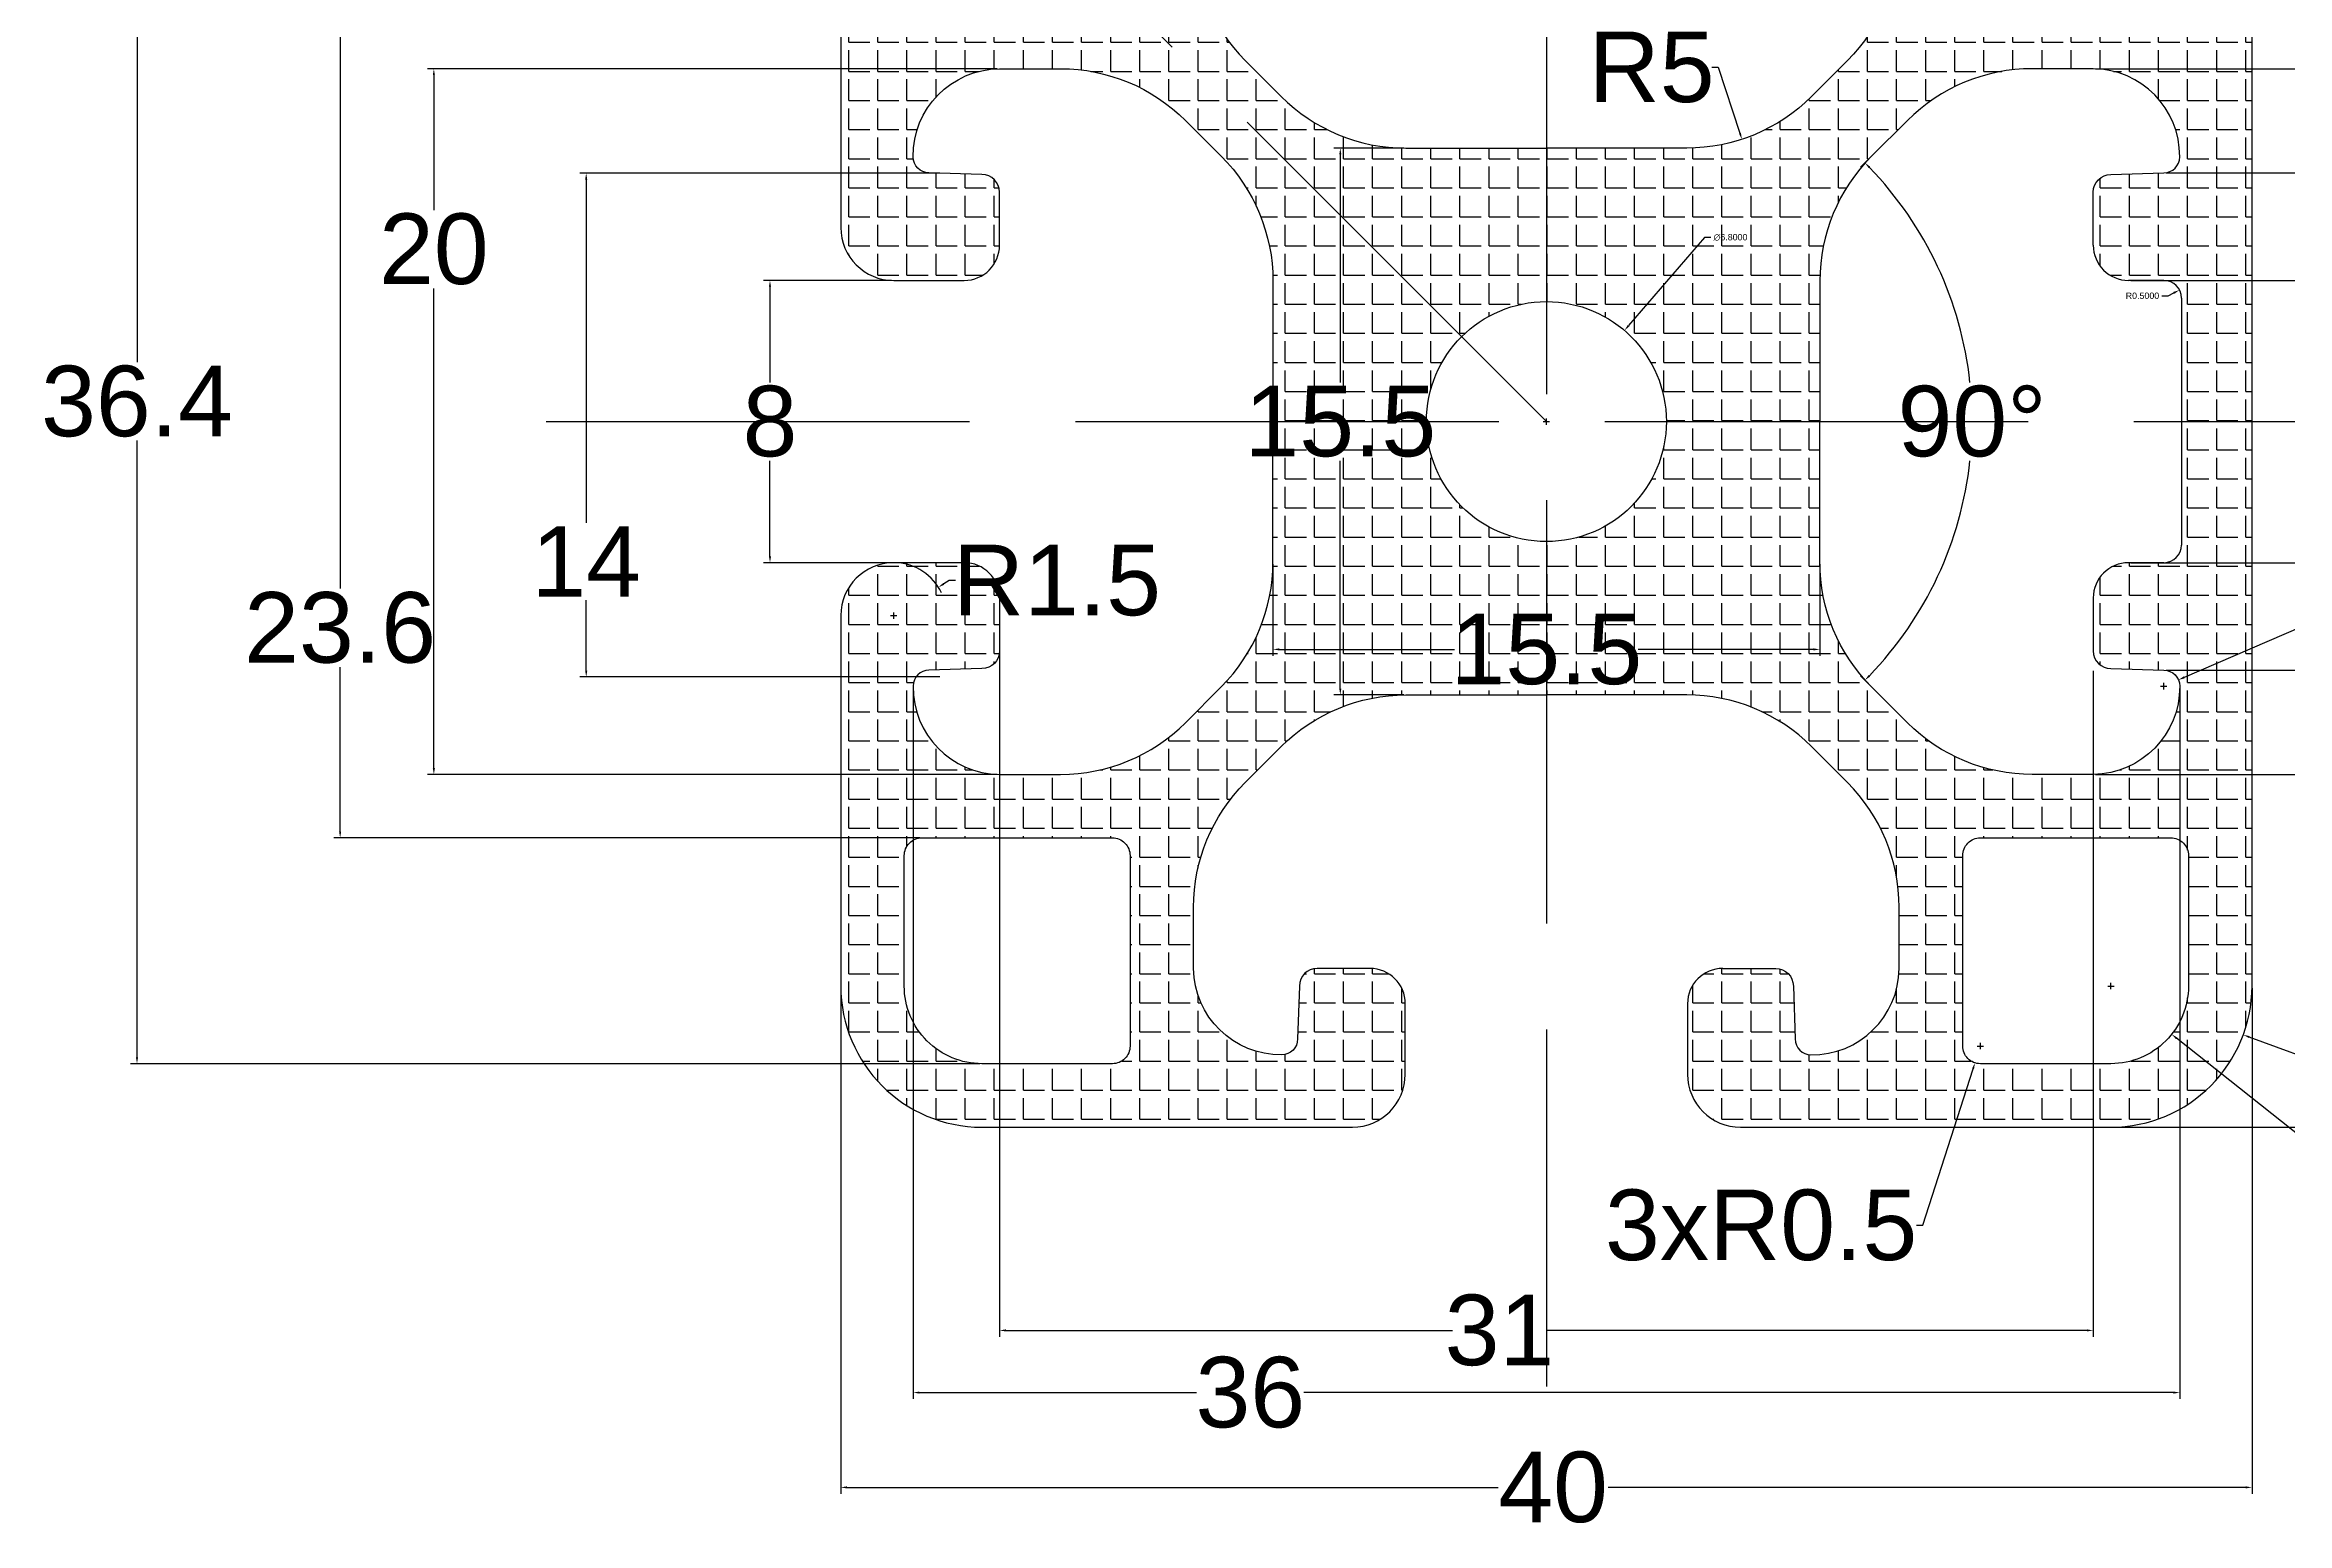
# Model space of a CAD drawing. Header units: inches. Extents: x 37.4 to 137.1, y 48.8 to 116.4.
# Drawn here: x 37.4 to 101, y 48.8 to 90.7 of the extents above; entities that cross this region are included whole.
import ezdxf

# ---------------------------------------------------------------- set-up
doc = ezdxf.new("R2010")
doc.units = ezdxf.units.IN
doc.header["$MEASUREMENT"] = 0
doc.linetypes.add('ACAD_ISO02W100', pattern=[15, 12, -3])
for name, color, linetype in [('Dimensions', 50, 'Continuous'), ('Dotted Line', 70, 'ACAD_ISO02W100'), ('Hashing', 130, 'Continuous')]:
    doc.layers.add(name, color=color, linetype=linetype)
doc.styles.get("Standard").update_dxf_attribs({"font": 'arial.ttf'})
doc.dimstyles.get("Standard").update_dxf_attribs({"dimtxt": 0.18, "dimasz": 0.18, "dimexe": 0.18, "dimexo": 0.0625, "dimgap": 0.09, "dimtad": 0, "dimtih": 1, "dimtoh": 1, "dimdec": 4, "dimzin": 0, "dimdsep": 46, "dimtxsty": 'Standard', "dimcen": 0.09, "dimadec": 0, "dimazin": 0, "dimtfac": 1, "dimtdec": 4, "dimtofl": 0, "dimtmove": 0, "dimatfit": 3, "dimfxl": 1, "dimtolj": 1, "dimtzin": 0, "dimarcsym": 0})

# ---------------------------------------------------------------- blocks, each defined once
blk = doc.blocks.new('*U2')
blk.add_lwpolyline([(2.7, -3.2), (-2.7, -3.2, -0.414214), (-3.2, -2.7), (-3.2, 1, -0.414214), (-1, 3.2), (2.7, 3.2, -0.414214), (3.2, 2.7), (3.2, -2.7, -0.414214)], format="xyb", close=True)
blk = doc.blocks.new('*U3')
at = {"color": 0, "linetype": 'ByBlock', "lineweight": -2, "transparency": 16777216}
blk.add_blockref('*U2', (65, 95), dxfattribs=at)
for p, rotation in [((95, 95), 270.0000000000001), ((65, 65), 90.00000000000006), ((95, 65), 180)]:
    blk.add_blockref('*U2', p, dxfattribs=dict(at, rotation=rotation))
blk = doc.blocks.new('*D4')
at = {"layer": 'Defpoints', "color": 0, "transparency": 16777216}
for p in [(64.5, 75), (95.5, 73), (95.5, 54.24)]:
    blk.add_point(p, dxfattribs=at)
at = {"layer": 'Dimensions', "color": 0, "lineweight": -2, "transparency": 16777216}
for p, q in [((64.5, 74.938), (64.5, 54.06)), ((95.5, 72.938), (95.5, 54.06)), ((64.68, 54.24), (77.343, 54.24)), ((95.32, 54.24), (80, 54.24))]:
    blk.add_line(p, q, dxfattribs=at)
at = {"layer": 'Dimensions', "color": 0, "transparency": 16777216}
for points in [[(64.68, 54.27), (64.68, 54.21), (64.5, 54.24)], [(95.32, 54.27), (95.32, 54.21), (95.5, 54.24)]]:
    blk.add_solid(points, dxfattribs=at)
at = {"layer": 'Dimensions', "color": 0, "transparency": 16777216, "insert": (78.671, 54.24), "char_height": 0.18, "attachment_point": 5}
blk.add_mtext('\\A1;{\\H11.11111x;31}', dxfattribs=at)
blk = doc.blocks.new('*D5')
at = {"layer": 'Defpoints', "color": 0, "transparency": 16777216}
for p in [(76.018, 87.75), (74.159, 72.25), (76.018, 72.25)]:
    blk.add_point(p, dxfattribs=at)
at = {"layer": 'Dimensions', "color": 0, "lineweight": -2, "transparency": 16777216}
for p, q in [((75.956, 87.75), (73.979, 87.75)), ((74.159, 87.57), (74.159, 81.111)), ((74.159, 72.43), (74.159, 78.889)), ((75.956, 72.25), (73.979, 72.25))]:
    blk.add_line(p, q, dxfattribs=at)
at = {"layer": 'Dimensions', "color": 0, "transparency": 16777216}
for points in [[(74.129, 87.57), (74.189, 87.57), (74.159, 87.75)], [(74.129, 72.43), (74.189, 72.43), (74.159, 72.25)]]:
    blk.add_solid(points, dxfattribs=at)
at = {"layer": 'Dimensions', "color": 0, "transparency": 16777216, "insert": (74.159, 80), "char_height": 0.18, "attachment_point": 5}
blk.add_mtext('\\A1;{\\H11.11111x;15.5}', dxfattribs=at)
blk = doc.blocks.new('*D6')
at = {"layer": 'Defpoints', "color": 0, "transparency": 16777216}
for p in [(72.25, 76.018), (87.75, 76.018), (87.75, 73.542)]:
    blk.add_point(p, dxfattribs=at)
at = {"layer": 'Dimensions', "color": 0, "lineweight": -2, "transparency": 16777216}
for p, q in [((72.25, 75.956), (72.25, 73.362)), ((87.75, 75.956), (87.75, 73.362)), ((72.43, 73.542), (77.399, 73.542)), ((87.57, 73.542), (82.601, 73.542))]:
    blk.add_line(p, q, dxfattribs=at)
at = {"layer": 'Dimensions', "color": 0, "transparency": 16777216}
for points in [[(72.43, 73.572), (72.43, 73.512), (72.25, 73.542)], [(87.57, 73.572), (87.57, 73.512), (87.75, 73.542)]]:
    blk.add_solid(points, dxfattribs=at)
at = {"layer": 'Dimensions', "color": 0, "transparency": 16777216, "insert": (80, 73.542), "char_height": 0.18, "attachment_point": 5}
blk.add_mtext('\\A1;{\\H11.11111x;15.5}', dxfattribs=at)
blk = doc.blocks.new('*D7')
at = {"layer": 'Defpoints', "color": 0, "transparency": 16777216}
for p in [(90.233, 88.536), (89.214, 87.517), (91.713, 77.316), (89.214, 72.483), (90.233, 71.464)]:
    blk.add_point(p, dxfattribs=at)
at = {"layer": 'Dimensions', "color": 0, "lineweight": -2, "transparency": 16777216}
for p, q in [((89.17, 87.473), (88.902, 87.205)), ((89.17, 72.527), (88.902, 72.795))]:
    blk.add_line(p, q, dxfattribs=at)
for start, end in [(6.15149, 44.00539), (315.99461, 353.84851)]:
    blk.add_arc((81.697, 80), 10.369, start, end, dxfattribs=at)
at = {"layer": 'Dimensions', "color": 0, "transparency": 16777216}
for points in [[(89.134, 87.183), (89.177, 87.225), (89.029, 87.332)], [(89.177, 72.775), (89.134, 72.817), (89.029, 72.668)]]:
    blk.add_solid(points, dxfattribs=at)
at = {"layer": 'Dimensions', "color": 0, "transparency": 16777216, "insert": (92.066, 80), "char_height": 0.18, "attachment_point": 5}
blk.add_mtext('\\A1;{\\H11.11111x;90°}', dxfattribs=at)
blk = doc.blocks.new('*D8')
at = {"layer": 'Defpoints', "color": 0, "transparency": 16777216}
for p in [(96.5, 84), (96.5, 76), (108.475, 76)]:
    blk.add_point(p, dxfattribs=at)
at = {"layer": 'Dimensions', "color": 0, "lineweight": -2, "transparency": 16777216}
for p, q in [((96.563, 84), (108.655, 84)), ((108.475, 83.82), (108.475, 81.111)), ((108.475, 76.18), (108.475, 78.889)), ((96.563, 76), (108.655, 76))]:
    blk.add_line(p, q, dxfattribs=at)
at = {"layer": 'Dimensions', "color": 0, "transparency": 16777216}
for points in [[(108.445, 83.82), (108.505, 83.82), (108.475, 84)], [(108.445, 76.18), (108.505, 76.18), (108.475, 76)]]:
    blk.add_solid(points, dxfattribs=at)
at = {"layer": 'Dimensions', "color": 0, "transparency": 16777216, "insert": (108.475, 80), "char_height": 0.18, "attachment_point": 5}
blk.add_mtext('\\A1;{\\H11.11111x;8}', dxfattribs=at)
blk = doc.blocks.new('*D9')
at = {"layer": 'Defpoints', "color": 0, "transparency": 16777216}
for p in [(97.5, 87.05), (97.5, 72.95), (117.66, 72.95)]:
    blk.add_point(p, dxfattribs=at)
at = {"layer": 'Dimensions', "color": 0, "lineweight": -2, "transparency": 16777216}
for p, q in [((97.563, 87.05), (117.84, 87.05)), ((117.66, 86.87), (117.66, 85.314)), ((117.66, 73.13), (117.66, 83.126)), ((97.563, 72.95), (117.84, 72.95))]:
    blk.add_line(p, q, dxfattribs=at)
at = {"layer": 'Dimensions', "color": 0, "transparency": 16777216}
for points in [[(117.63, 86.87), (117.69, 86.87), (117.66, 87.05)], [(117.63, 73.13), (117.69, 73.13), (117.66, 72.95)]]:
    blk.add_solid(points, dxfattribs=at)
at = {"layer": 'Dimensions', "color": 0, "transparency": 16777216, "insert": (117.66, 84.22), "char_height": 0.18, "attachment_point": 5}
blk.add_mtext('\\A1;{\\H11.11111x;14}', dxfattribs=at)
blk = doc.blocks.new('*D10')
at = {"layer": 'Defpoints', "color": 0, "transparency": 16777216}
for p in [(95.5, 90), (95.5, 70), (121.977, 70)]:
    blk.add_point(p, dxfattribs=at)
at = {"layer": 'Dimensions', "color": 0, "lineweight": -2, "transparency": 16777216}
for p, q in [((95.563, 90), (122.157, 90)), ((121.977, 89.82), (121.977, 77.476)), ((121.977, 70.18), (121.977, 75.254)), ((95.563, 70), (122.157, 70))]:
    blk.add_line(p, q, dxfattribs=at)
at = {"layer": 'Dimensions', "color": 0, "transparency": 16777216}
for points in [[(121.947, 89.82), (122.007, 89.82), (121.977, 90)], [(121.947, 70.18), (122.007, 70.18), (121.977, 70)]]:
    blk.add_solid(points, dxfattribs=at)
at = {"layer": 'Dimensions', "color": 0, "transparency": 16777216, "insert": (121.977, 76.365), "char_height": 0.18, "attachment_point": 5}
blk.add_mtext('\\A1;{\\H11.11111x;20}', dxfattribs=at)
blk = doc.blocks.new('*D11')
at = {"layer": 'Defpoints', "color": 0, "transparency": 16777216}
for p in [(83.982, 92.75), (85.542, 88)]:
    blk.add_point(p, dxfattribs=at)
at = {"layer": 'Dimensions', "color": 0, "lineweight": -2, "transparency": 16777216}
for p, q in [((84.692, 90.04), (84.872, 90.04)), ((84.872, 90.04), (85.486, 88.171))]:
    blk.add_line(p, q, dxfattribs=at)
at = {"layer": 'Dimensions', "color": 0, "transparency": 16777216}
blk.add_solid([(85.515, 88.18), (85.458, 88.161), (85.542, 88)], dxfattribs=at)
at = {"layer": 'Dimensions', "color": 0, "transparency": 16777216, "insert": (82.982, 90.04), "char_height": 0.18, "attachment_point": 5}
blk.add_mtext('\\A1;{\\H11.11111x;R5}', dxfattribs=at)
blk = doc.blocks.new('*D15')
at = {"layer": 'Defpoints', "color": 0, "transparency": 16777216}
for p in [(82.213, 82.581), (77.787, 77.419)]:
    blk.add_point(p, dxfattribs=at)
at = {"layer": 'Dimensions', "color": 0, "lineweight": -2, "transparency": 16777216}
for p, q in [((84.477, 85.22), (82.33, 82.718)), ((84.657, 85.22), (84.477, 85.22)), ((80, 79.91), (80, 80.09)), ((79.91, 80), (80.09, 80))]:
    blk.add_line(p, q, dxfattribs=at)
at = {"layer": 'Dimensions', "color": 0, "transparency": 16777216}
blk.add_solid([(82.308, 82.737), (82.353, 82.698), (82.213, 82.581)], dxfattribs=at)
at = {"layer": 'Dimensions', "color": 0, "transparency": 16777216, "insert": (85.218, 85.22), "char_height": 0.18, "attachment_point": 5}
blk.add_mtext('\\A1;∅6.8000', dxfattribs=at)
blk = doc.blocks.new('*D21')
at = {"layer": 'Defpoints', "color": 0, "transparency": 16777216}
for p in [(62.05, 72.5), (97.95, 72.5), (97.95, 52.478)]:
    blk.add_point(p, dxfattribs=at)
at = {"layer": 'Dimensions', "color": 0, "lineweight": -2, "transparency": 16777216}
for p, q in [((62.05, 72.438), (62.05, 52.298)), ((97.95, 72.438), (97.95, 52.298)), ((62.23, 52.478), (70.087, 52.478)), ((97.77, 52.478), (73.129, 52.478))]:
    blk.add_line(p, q, dxfattribs=at)
at = {"layer": 'Dimensions', "color": 0, "transparency": 16777216}
for points in [[(62.23, 52.508), (62.23, 52.448), (62.05, 52.478)], [(97.77, 52.508), (97.77, 52.448), (97.95, 52.478)]]:
    blk.add_solid(points, dxfattribs=at)
at = {"layer": 'Dimensions', "color": 0, "transparency": 16777216, "insert": (71.608, 52.478), "char_height": 0.18, "attachment_point": 5}
blk.add_mtext('\\A1;{\\H11.11111x;36}', dxfattribs=at)
blk = doc.blocks.new('*D22')
at = {"layer": 'Defpoints', "color": 0, "transparency": 16777216}
for p in [(60, 64), (100, 64), (100, 49.791)]:
    blk.add_point(p, dxfattribs=at)
at = {"layer": 'Dimensions', "color": 0, "lineweight": -2, "transparency": 16777216}
for p, q in [((60, 63.938), (60, 49.611)), ((100, 63.938), (100, 49.611)), ((60.18, 49.791), (78.631, 49.791)), ((99.82, 49.791), (81.749, 49.791))]:
    blk.add_line(p, q, dxfattribs=at)
at = {"layer": 'Dimensions', "color": 0, "transparency": 16777216}
for points in [[(60.18, 49.821), (60.18, 49.761), (60, 49.791)], [(99.82, 49.821), (99.82, 49.761), (100, 49.791)]]:
    blk.add_solid(points, dxfattribs=at)
at = {"layer": 'Dimensions', "color": 0, "transparency": 16777216, "insert": (80.19, 49.791), "char_height": 0.18, "attachment_point": 5}
blk.add_mtext('\\A1;{\\H11.11111x;40}', dxfattribs=at)
blk = doc.blocks.new('*D23')
at = {"layer": 'Defpoints', "color": 0, "transparency": 16777216}
for p in [(96, 100), (96, 60), (126.849, 60)]:
    blk.add_point(p, dxfattribs=at)
at = {"layer": 'Dimensions', "color": 0, "lineweight": -2, "transparency": 16777216}
for p, q in [((96.063, 100), (127.029, 100)), ((126.849, 99.82), (126.849, 82.344)), ((126.849, 60.18), (126.849, 80.122)), ((96.063, 60), (127.029, 60))]:
    blk.add_line(p, q, dxfattribs=at)
at = {"layer": 'Dimensions', "color": 0, "transparency": 16777216}
for points in [[(126.819, 99.82), (126.879, 99.82), (126.849, 100)], [(126.819, 60.18), (126.879, 60.18), (126.849, 60)]]:
    blk.add_solid(points, dxfattribs=at)
at = {"layer": 'Dimensions', "color": 0, "transparency": 16777216, "insert": (126.849, 81.233), "char_height": 0.18, "attachment_point": 5}
blk.add_mtext('\\A1;{\\H11.11111x;40}', dxfattribs=at)
blk = doc.blocks.new('*D24')
at = {"layer": 'Defpoints', "color": 0, "transparency": 16777216}
for p in [(97.5, 83.5), (97.945, 83.728)]:
    blk.add_point(p, dxfattribs=at)
at = {"layer": 'Dimensions', "color": 0, "lineweight": -2, "transparency": 16777216}
for p, q in [((97.445, 83.564), (97.625, 83.564)), ((97.625, 83.564), (97.785, 83.646))]:
    blk.add_line(p, q, dxfattribs=at)
at = {"layer": 'Dimensions', "color": 0, "transparency": 16777216}
blk.add_solid([(97.771, 83.673), (97.798, 83.619), (97.945, 83.728)], dxfattribs=at)
at = {"layer": 'Dimensions', "color": 0, "transparency": 16777216, "insert": (96.895, 83.564), "char_height": 0.18, "attachment_point": 5}
blk.add_mtext('\\A1;R0.5000', dxfattribs=at)
blk = doc.blocks.new('*D25')
at = {"layer": 'Defpoints', "color": 0, "transparency": 16777216}
for p in [(97.5, 72.5), (97.913, 72.678)]:
    blk.add_point(p, dxfattribs=at)
at = {"layer": 'Dimensions', "color": 0, "lineweight": -2, "transparency": 16777216}
for p, q in [((129.616, 86.322), (98.079, 72.749)), ((129.796, 86.322), (129.616, 86.322)), ((97.41, 72.5), (97.59, 72.5)), ((97.5, 72.41), (97.5, 72.59))]:
    blk.add_line(p, q, dxfattribs=at)
at = {"layer": 'Dimensions', "color": 0, "transparency": 16777216}
blk.add_solid([(98.067, 72.777), (98.091, 72.722), (97.913, 72.678)], dxfattribs=at)
at = {"layer": 'Dimensions', "color": 0, "transparency": 16777216, "insert": (133.448, 86.322), "char_height": 0.18, "attachment_point": 5}
blk.add_mtext('\\A1;{\\H11.11111x;R0.45}', dxfattribs=at)
blk = doc.blocks.new('*D26')
at = {"layer": 'Defpoints', "color": 0, "transparency": 16777216}
for p in [(62.767, 75.303), (61.5, 74.5)]:
    blk.add_point(p, dxfattribs=at)
at = {"layer": 'Dimensions', "color": 0, "lineweight": -2, "transparency": 16777216}
for p, q in [((63.071, 75.495), (62.919, 75.399)), ((63.251, 75.495), (63.071, 75.495)), ((61.41, 74.5), (61.59, 74.5)), ((61.5, 74.41), (61.5, 74.59))]:
    blk.add_line(p, q, dxfattribs=at)
blk.add_arc((61.5, 74.5), 1.5, 25.47079, 87.61268, dxfattribs=at)
at = {"layer": 'Dimensions', "color": 0, "transparency": 16777216}
blk.add_solid([(62.903, 75.424), (62.935, 75.374), (62.767, 75.303)], dxfattribs=at)
at = {"layer": 'Dimensions', "color": 0, "transparency": 16777216, "insert": (66.127, 75.495), "char_height": 0.18, "attachment_point": 5}
blk.add_mtext('\\A1;{\\H11.11111x;R1.5}', dxfattribs=at)
blk = doc.blocks.new('*D27')
at = {"layer": 'Defpoints', "color": 0, "transparency": 16777216}
for p in [(61.5, 84), (57.994, 76), (61.5, 76)]:
    blk.add_point(p, dxfattribs=at)
at = {"layer": 'Dimensions', "color": 0, "lineweight": -2, "transparency": 16777216}
for p, q in [((61.438, 84), (57.814, 84)), ((57.994, 83.82), (57.994, 81.111)), ((57.994, 76.18), (57.994, 78.889)), ((61.438, 76), (57.814, 76))]:
    blk.add_line(p, q, dxfattribs=at)
at = {"layer": 'Dimensions', "color": 0, "transparency": 16777216}
for points in [[(57.964, 83.82), (58.024, 83.82), (57.994, 84)], [(57.964, 76.18), (58.024, 76.18), (57.994, 76)]]:
    blk.add_solid(points, dxfattribs=at)
at = {"layer": 'Dimensions', "color": 0, "transparency": 16777216, "insert": (57.994, 80), "char_height": 0.18, "attachment_point": 5}
blk.add_mtext('\\A1;{\\H11.11111x;8}', dxfattribs=at)
blk = doc.blocks.new('*D28')
at = {"layer": 'Defpoints', "color": 0, "transparency": 16777216}
for p in [(48.467, 90), (64.5, 90), (64.5, 70)]:
    blk.add_point(p, dxfattribs=at)
at = {"layer": 'Dimensions', "color": 0, "lineweight": -2, "transparency": 16777216}
for p, q in [((64.437, 90), (48.287, 90)), ((48.467, 89.82), (48.467, 85.995)), ((48.467, 70.18), (48.467, 83.773)), ((64.437, 70), (48.287, 70))]:
    blk.add_line(p, q, dxfattribs=at)
at = {"layer": 'Dimensions', "color": 0, "transparency": 16777216}
for points in [[(48.437, 89.82), (48.497, 89.82), (48.467, 90)], [(48.437, 70.18), (48.497, 70.18), (48.467, 70)]]:
    blk.add_solid(points, dxfattribs=at)
at = {"layer": 'Dimensions', "color": 0, "transparency": 16777216, "insert": (48.467, 84.884), "char_height": 0.18, "attachment_point": 5}
blk.add_mtext('\\A1;{\\H11.11111x;20}', dxfattribs=at)
blk = doc.blocks.new('*D29')
at = {"layer": 'Defpoints', "color": 0, "transparency": 16777216}
for p in [(45.81, 91.8), (62.3, 91.8), (62.3, 68.2)]:
    blk.add_point(p, dxfattribs=at)
at = {"layer": 'Dimensions', "color": 0, "lineweight": -2, "transparency": 16777216}
for p, q in [((62.238, 91.8), (45.63, 91.8)), ((45.81, 91.62), (45.81, 75.264)), ((45.81, 68.38), (45.81, 73.041)), ((62.238, 68.2), (45.63, 68.2))]:
    blk.add_line(p, q, dxfattribs=at)
at = {"layer": 'Dimensions', "color": 0, "transparency": 16777216}
for points in [[(45.78, 91.62), (45.84, 91.62), (45.81, 91.8)], [(45.78, 68.38), (45.84, 68.38), (45.81, 68.2)]]:
    blk.add_solid(points, dxfattribs=at)
at = {"layer": 'Dimensions', "color": 0, "transparency": 16777216, "insert": (45.81, 74.152), "char_height": 0.18, "attachment_point": 5}
blk.add_mtext('\\A1;{\\H11.11111x;23.6}', dxfattribs=at)
blk = doc.blocks.new('*D30')
at = {"layer": 'Defpoints', "color": 0, "transparency": 16777216}
for p in [(40.053, 98.2), (64, 98.2), (64, 61.8)]:
    blk.add_point(p, dxfattribs=at)
at = {"layer": 'Dimensions', "color": 0, "lineweight": -2, "transparency": 16777216}
for p, q in [((63.938, 98.2), (39.873, 98.2)), ((40.053, 98.02), (40.053, 81.681)), ((40.053, 61.98), (40.053, 79.458)), ((63.938, 61.8), (39.873, 61.8))]:
    blk.add_line(p, q, dxfattribs=at)
at = {"layer": 'Dimensions', "color": 0, "transparency": 16777216}
for points in [[(40.023, 98.02), (40.083, 98.02), (40.053, 98.2)], [(40.023, 61.98), (40.083, 61.98), (40.053, 61.8)]]:
    blk.add_solid(points, dxfattribs=at)
at = {"layer": 'Dimensions', "color": 0, "transparency": 16777216, "insert": (40.053, 80.569), "char_height": 0.18, "attachment_point": 5}
blk.add_mtext('\\A1;{\\H11.11111x;36.4}', dxfattribs=at)
blk = doc.blocks.new('*D31')
at = {"layer": 'Defpoints', "color": 0, "transparency": 16777216}
for p in [(92.3, 62.3), (92.147, 61.824)]:
    blk.add_point(p, dxfattribs=at)
at = {"layer": 'Dimensions', "color": 0, "lineweight": -2, "transparency": 16777216}
for p, q in [((92.21, 62.3), (92.39, 62.3)), ((92.3, 62.21), (92.3, 62.39)), ((90.669, 57.219), (92.092, 61.653)), ((90.489, 57.219), (90.669, 57.219))]:
    blk.add_line(p, q, dxfattribs=at)
at = {"layer": 'Dimensions', "color": 0, "transparency": 16777216}
blk.add_solid([(92.064, 61.662), (92.121, 61.643), (92.147, 61.824)], dxfattribs=at)
at = {"layer": 'Dimensions', "color": 0, "transparency": 16777216, "insert": (86.087, 57.219), "char_height": 0.18, "attachment_point": 5}
blk.add_mtext('\\A1;{\\H11.11111x;3xR0.5}', dxfattribs=at)
blk = doc.blocks.new('*D32')
at = {"layer": 'Defpoints', "color": 0, "transparency": 16777216}
for p in [(96, 64), (97.723, 62.632)]:
    blk.add_point(p, dxfattribs=at)
at = {"layer": 'Dimensions', "color": 0, "lineweight": -2, "transparency": 16777216}
for p, q in [((95.91, 64), (96.09, 64)), ((96, 63.91), (96, 64.09)), ((112.2, 51.135), (97.864, 62.52)), ((112.38, 51.135), (112.2, 51.135))]:
    blk.add_line(p, q, dxfattribs=at)
at = {"layer": 'Dimensions', "color": 0, "transparency": 16777216}
blk.add_solid([(97.882, 62.543), (97.845, 62.496), (97.723, 62.632)], dxfattribs=at)
at = {"layer": 'Dimensions', "color": 0, "transparency": 16777216, "insert": (115.237, 51.135), "char_height": 0.18, "attachment_point": 5}
blk.add_mtext('\\A1;{\\H11.11111x;R2.2}', dxfattribs=at)
blk = doc.blocks.new('*D33')
at = {"layer": 'Defpoints', "color": 0, "transparency": 16777216}
for p in [(96, 64), (99.753, 62.617)]:
    blk.add_point(p, dxfattribs=at)
at = {"layer": 'Dimensions', "color": 0, "lineweight": -2, "transparency": 16777216}
for p, q in [((95.91, 64), (96.09, 64)), ((96, 63.91), (96, 64.09)), ((117.992, 55.897), (99.922, 62.555)), ((118.172, 55.897), (117.992, 55.897))]:
    blk.add_line(p, q, dxfattribs=at)
at = {"layer": 'Dimensions', "color": 0, "transparency": 16777216}
blk.add_solid([(99.933, 62.583), (99.912, 62.527), (99.753, 62.617)], dxfattribs=at)
at = {"layer": 'Dimensions', "color": 0, "transparency": 16777216, "insert": (119.87, 55.897), "char_height": 0.18, "attachment_point": 5}
blk.add_mtext('\\A1;{\\H11.11111x;R4}', dxfattribs=at)
blk = doc.blocks.new('*D36')
at = {"layer": 'Defpoints', "color": 0, "transparency": 16777216}
for p in [(52.785, 87.038), (62.866, 87.038), (62.866, 72.761)]:
    blk.add_point(p, dxfattribs=at)
at = {"layer": 'Dimensions', "color": 0, "lineweight": -2, "transparency": 16777216}
for p, q in [((62.804, 87.038), (52.605, 87.038)), ((52.785, 86.858), (52.785, 77.127)), ((52.785, 72.941), (52.785, 74.939)), ((62.804, 72.761), (52.605, 72.761))]:
    blk.add_line(p, q, dxfattribs=at)
at = {"layer": 'Dimensions', "color": 0, "transparency": 16777216}
for points in [[(52.755, 86.858), (52.815, 86.858), (52.785, 87.038)], [(52.755, 72.941), (52.815, 72.941), (52.785, 72.761)]]:
    blk.add_solid(points, dxfattribs=at)
at = {"layer": 'Dimensions', "color": 0, "transparency": 16777216, "insert": (52.785, 76.033), "char_height": 0.18, "attachment_point": 5}
blk.add_mtext('\\A1;{\\H11.11111x;14}', dxfattribs=at)

msp = doc.modelspace()

# ---------------------------------------------------------------- hatches: boundary and pattern name
at = {"layer": 'Hashing'}
h = msp.add_hatch(dxfattribs=at)
h.set_pattern_fill('ANGLE', color=256, scale=3)
h.set_pattern_definition([(0, (0, 0), (0, 0.825), [0.6, -0.225]), (90, (0, 0), (-0.825, 5e-17), [0.6, -0.225])])
h.paths.add_polyline_path([(80, 76.6, -0.41421356), (76.6, 80), (72.25, 80), (72.25, 76.01812, -0.19891237), (70.78553, 72.48259), (69.76741, 71.46447, -0.19891237), (66.23188, 70), (64.55, 70, -0.42014285), (62.05, 72.5, -0.39482657), (62.47003, 72.949), (64.0333, 73.00111, 0.39482657), (64.5, 73.5), (64.5, 75, 0.41421356), (63.5, 76), (61.5, 76, 0.41421356), (60, 74.5), (60, 64, 0.41421356), (64, 60), (74.5, 60, 0.41421356), (76, 61.5), (76, 63.5, 0.41421356), (75, 64.5), (73.5, 64.5, 0.41421356), (73, 64), (72.95, 62.5, -0.41421356), (72.5, 62.05, -0.41421356), (70, 64.5), (70, 66.23188, -0.19891237), (71.46447, 69.76741), (72.48259, 70.78553, -0.19891237), (76.01812, 72.25), (80, 72.25)])
h.paths.add_polyline_path([(68.2, 67.7), (68.2, 62.3, -0.41421356), (67.7, 61.8), (64, 61.8, -0.41421356), (61.8, 64), (61.8, 67.7, -0.41421356), (62.3, 68.2), (67.7, 68.2, -0.41421356)], flags=16)
h.paths.add_polyline_path([(89.21447, 87.51741), (90.23259, 88.53553, -0.19891237), (93.76812, 90), (95.45, 90, -0.42014285), (97.95, 87.5, -0.39482657), (97.52997, 87.051), (95.9667, 86.99889, 0.39482657), (95.5, 86.5), (95.5, 85, 0.41421356), (96.5, 84), (97.5, 84, -0.41421356), (98, 83.5), (98, 80), (100, 80), (100, 96, 0.41421356), (96, 100), (85.5, 100, 0.41421356), (84, 98.5), (84, 96.5, 0.41421356), (85, 95.5), (86.5, 95.5, 0.41421356), (87, 96), (87.05, 97.5, -0.41421356), (87.5, 97.95, -0.41421356), (90, 95.5), (90, 93.76812, -0.19891237), (88.53553, 90.23259), (87.51741, 89.21447, -0.19891237), (83.98188, 87.75), (80, 87.75), (80, 83.4, -0.41421356), (83.4, 80), (87.75, 80), (87.75, 83.98188, -0.19891237)])
h.paths.add_polyline_path([(91.8, 92.3), (91.8, 97.7, -0.41421356), (92.3, 98.2), (96, 98.2, -0.41421356), (98.2, 96), (98.2, 92.3, -0.41421356), (97.7, 91.8), (92.3, 91.8, -0.41421356)], flags=16)
h.paths.add_polyline_path([(80, 87.75), (76.01812, 87.75, -0.19891237), (72.48259, 89.21447), (71.46447, 90.23259, -0.19891237), (70, 93.76812), (70, 95.5, -0.40842572), (72.5, 97.95, -0.39482657), (72.949, 97.52997), (73.00111, 95.9667, 0.39482657), (73.5, 95.5), (75, 95.5, 0.41421356), (76, 96.5), (76, 98.5, 0.41421356), (74.5, 100), (64, 100, 0.19891237), (61.17157, 98.82843), (62.44437, 97.55563, -0.19891237), (64, 98.2), (67.7, 98.2, -0.41421356), (68.2, 97.7), (68.2, 92.3, -0.19891237), (68.05355, 91.94645), (77.59584, 82.40416, -0.19891237), (80, 83.4)])
h.paths.add_polyline_path([(68.05355, 91.94645, -0.19891237), (67.7, 91.8), (62.3, 91.8, -0.41421356), (61.8, 92.3), (61.8, 96, -0.19891237), (62.44437, 97.55563), (61.17157, 98.82843, 0.19891237), (60, 96), (60, 85.5, 0.41421356), (61.5, 84), (63.5, 84, 0.41421356), (64.5, 85), (64.5, 86.5, 0.41421356), (64, 87), (62.5, 87.05, -0.41421356), (62.05, 87.5, -0.41421356), (64.5, 90), (66.23188, 90, -0.19891237), (69.76741, 88.53553), (70.78553, 87.51741, -0.19891237), (72.25, 83.98188), (72.25, 80), (76.6, 80, -0.19891237), (77.59584, 82.40416)])
h.paths.add_polyline_path([(87.75, 76.01812), (87.75, 80), (83.4, 80, -0.41421356), (80, 76.6), (80, 72.25), (83.98188, 72.25, -0.19891237), (87.51741, 70.78553), (88.53553, 69.76741, -0.19891237), (90, 66.23188), (90, 64.55, -0.42014285), (87.5, 62.05, -0.39482657), (87.051, 62.47003), (86.99889, 64.0333, 0.39482657), (86.5, 64.5), (85, 64.5, 0.41421356), (84, 63.5), (84, 61.5, 0.41421356), (85.5, 60), (96, 60, 0.41421356), (100, 64), (100, 80), (98, 80), (98, 76.5, -0.41421356), (97.5, 76), (96.5, 76, 0.41421356), (95.5, 75), (95.5, 73.5, 0.41421356), (96, 73), (97.5, 72.95, -0.41421356), (97.95, 72.5, -0.41421356), (95.5, 70), (93.76812, 70, -0.19891237), (90.23259, 71.46447), (89.21447, 72.48259, -0.19891237)])
h.paths.add_polyline_path([(92.3, 68.2), (97.7, 68.2, -0.41421356), (98.2, 67.7), (98.2, 64, -0.41421356), (96, 61.8), (92.3, 61.8, -0.41421356), (91.8, 62.3), (91.8, 67.7, -0.41421356)], flags=16)

# ---------------------------------------------------------------- linework, layer by layer
for p, q in [((97.5, 84), (96.5, 84)), ((98, 83.5), (98, 76.5)), ((97.5, 76), (96.5, 76))]:
    msp.add_line(p, q)
for points in [[(76, 96.5), (76, 98.5, 0.41421356), (74.5, 100), (64, 100, 0.41421356), (60, 96), (60, 85.5, 0.41421356), (61.5, 84), (63.5, 84)], [(84, 63.5), (84, 61.5, 0.41421356), (85.5, 60), (96, 60, 0.41421356), (100, 64), (100, 96, 0.41421356), (96, 100), (85.5, 100, 0.41421356), (84, 98.5), (84, 96.5)], [(75, 95.5), (73.5, 95.5, -0.41421356), (73, 96), (72.95, 97.5, 0.41421356), (72.5, 97.95), (72.5, 98, 0.41421356), (70, 95.5), (70, 93.76812, 0.19891237), (71.46447, 90.23259), (72.48259, 89.21447, 0.19891237), (76.01812, 87.75), (80, 87.75)], [(85, 95.5), (86.5, 95.5, 0.41421356), (87, 96), (87.05, 97.5, -0.41421356), (87.5, 97.95, -0.41421356), (90, 95.5), (90, 93.76812, -0.19891237), (88.53553, 90.23259), (87.51741, 89.21447, -0.19891237), (83.98188, 87.75), (80, 87.75)], [(64.5, 85), (64.5, 86.5, 0.41421356), (64, 87), (62.5, 87.05, -0.41421356), (62.05, 87.5, -0.41421356), (64.5, 90), (66.23188, 90, -0.19891237), (69.76741, 88.53553), (70.78553, 87.51741, -0.19891237), (72.25, 83.98188), (72.25, 80)], [(95.5, 85), (95.5, 86.5, -0.41421356), (96, 87), (97.5, 87.05, 0.41421356), (97.95, 87.5, 0.41421356), (95.5, 90), (93.76812, 90, 0.19891237), (90.23259, 88.53553), (89.21447, 87.51741, 0.19891237), (87.75, 83.98188), (87.75, 80)], [(64.5, 75), (64.5, 73.5, -0.41421356), (64, 73), (62.5, 72.95, 0.41421356), (62.05, 72.5, 0.41421356), (64.5, 70), (66.23188, 70, 0.19891237), (69.76741, 71.46447), (70.78553, 72.48259, 0.19891237), (72.25, 76.01812), (72.25, 80)], [(95.5, 75), (95.5, 73.5, 0.41421356), (96, 73), (97.5, 72.95, -0.41421356), (97.95, 72.5, -0.41421356), (95.5, 70), (93.76812, 70, -0.19891237), (90.23259, 71.46447), (89.21447, 72.48259, -0.19891237), (87.75, 76.01812), (87.75, 80)], [(63.5, 76), (61.5, 76, 0.41421356), (60, 74.5), (60, 64, 0.41421356), (64, 60), (74.5, 60, 0.41421356), (76, 61.5), (76, 63.5)], [(75, 64.5), (73.5, 64.5, 0.41421356), (73, 64), (72.95, 62.5, -0.41421356), (72.5, 62.05, -0.41421356), (70, 64.5), (70, 66.23188, -0.19891237), (71.46447, 69.76741), (72.48259, 70.78553, -0.19891237), (76.01812, 72.25), (80, 72.25)], [(85, 64.5), (86.5, 64.5, -0.41421356), (87, 64), (87.05, 62.5, 0.41421356), (87.5, 62.05, 0.41421356), (90, 64.5), (90, 66.23188, 0.19891237), (88.53553, 69.76741), (87.51741, 70.78553, 0.19891237), (83.98188, 72.25), (80, 72.25)]]:
    msp.add_lwpolyline(points, format="xyb")
msp.add_circle((80, 80), 3.4)
for centre, radius, start, end in [((63.5, 85), 1, 270, 0), ((96.5, 85), 1, 180, 270), ((97.5, 83.5), 0.5, 360, 90), ((97.5, 76.5), 0.5, 270, 360), ((63.5, 75), 1, 0, 90), ((96.5, 75), 1, 90, 180), ((75, 63.5), 1, 0, 90), ((85, 63.5), 1, 90, 180)]:
    msp.add_arc(centre, radius, start, end)
at = {"layer": 'Dotted Line'}
for p, q in [((80, 107.77236), (80, 52.65218)), ((80, 80), (60, 100)), ((51.65284, 80), (108.47528, 80))]:
    msp.add_line(p, q, dxfattribs=at)

# ---------------------------------------------------------------- block references
msp.add_blockref('*U3', (0, 0))

# ---------------------------------------------------------------- dimensions: what is measured, and where the dimension line sits
at = {"layer": 'Dimensions'}
for base, p1, p2, text, picture, middle in [((126.84858, 60), (96, 100), (96, 60), '{\\H11.11111x;40}', '*D23', (126.84858, 81.23315)), ((40.0531, 98.2), (64, 61.8), (64, 98.2), '{\\H11.11111x;36.4}', '*D30', (40.0531, 80.56933)), ((45.80995, 91.8), (62.3, 68.2), (62.3, 91.8), '{\\H11.11111x;23.6}', '*D29', (45.80995, 74.15242)), ((48.46695, 90), (64.5, 70), (64.5, 90), '{\\H11.11111x;20}', '*D28', (48.46695, 84.88415)), ((121.9774, 70), (95.5, 90), (95.5, 70), '{\\H11.11111x;20}', '*D10', (121.9774, 76.36515)), ((52.78458, 87.03779), (62.86623, 72.76148), (62.86623, 87.03779), '{\\H11.11111x;14}', '*D36', (52.78458, 76.03324)), ((117.65977, 72.95), (97.5, 87.05), (97.5, 72.95), '{\\H11.11111x;14}', '*D9', (117.65977, 84.22033)), ((57.99422, 76), (61.5, 84), (61.5, 76), '{\\H11.11111x;8}', '*D27', (57.99422, 80)), ((108.47528, 76), (96.5, 84), (96.5, 76), '{\\H11.11111x;8}', '*D8', (108.47528, 80))]:
    dim = msp.add_linear_dim(base=base, p1=p1, p2=p2, angle=90, text=text, dimstyle='Standard', dxfattribs=at)
    dim.commit()
    dim.dimension.update_dxf_attribs({"geometry": picture, "text_midpoint": middle, "dimtype": 160})
for center, mpoint, text, picture, middle in [((83.98188, 92.75), (85.54242, 87.99977), '{\\H11.11111x;R5}', '*D11', (82.98211, 90.03998)), ((97.5, 72.5), (97.91334, 72.6779), '{\\H11.11111x;R0.45}', '*D25', (133.44836, 86.32242)), ((96, 64), (97.72282, 62.63182), '{\\H11.11111x;R2.2}', '*D32', (115.23721, 51.13489)), ((96, 64), (99.75336, 62.61713), '{\\H11.11111x;R4}', '*D33', (119.87035, 55.89741)), ((92.3, 62.3), (92.14719, 61.82392), '{\\H11.11111x;3xR0.5}', '*D31', (86.08731, 57.21872))]:
    dim = msp.add_radius_dim(center=center, mpoint=mpoint, text=text, dimstyle='Standard', dxfattribs=at)
    dim.commit()
    dim.dimension.update_dxf_attribs({"geometry": picture, "text_midpoint": middle, "dimtype": 164})
dim = msp.add_angular_dim_2l(base=(91.71299, 77.31624), line1=((90.23259, 71.46447), (89.21447, 72.48259)), line2=((90.23259, 88.53553), (89.21447, 87.51741)), text='{\\H11.11111x;<>}', dimstyle='Standard', dxfattribs=at)
dim.commit()
dim.dimension.update_dxf_attribs({"geometry": '*D7', "text_midpoint": (92.06632, 80)})
dim = msp.add_linear_dim(base=(74.15935, 72.25), p1=(76.01812, 87.75), p2=(76.01812, 72.25), angle=90, text='{\\H11.11111x;15.5}', dimstyle='Standard', dxfattribs=at)
dim.commit()
dim.dimension.update_dxf_attribs({"geometry": '*D5', "text_midpoint": (74.15935, 80)})
dim = msp.add_diameter_dim_2p(p1=(77.7867, 77.41905), p2=(82.2133, 82.58095), dimstyle='Standard', dxfattribs=at)
dim.commit()
dim.dimension.update_dxf_attribs({"geometry": '*D15', "text_midpoint": (85.21806, 85.22047), "dimtype": 163})
dim = msp.add_radius_dim(center=(97.5, 83.5), mpoint=(97.94479, 83.72839), dimstyle='Standard', dxfattribs=at)
dim.commit()
dim.dimension.update_dxf_attribs({"geometry": '*D24', "text_midpoint": (96.89509, 83.56395), "dimtype": 164})
dim = msp.add_radius_dim(center=(61.5, 74.5), mpoint=(62.76724, 75.30255), text='{\\H11.11111x;R1.5}', dimstyle='Standard', dxfattribs=at)
dim.commit()
dim.dimension.update_dxf_attribs({"geometry": '*D26', "text_midpoint": (66.12651, 75.49516)})
dim = msp.add_linear_dim(base=(87.75, 73.54248), p1=(72.25, 76.01812), p2=(87.75, 76.01812), text='{\\H11.11111x;15.5}', dimstyle='Standard', dxfattribs=at)
dim.commit()
dim.dimension.update_dxf_attribs({"geometry": '*D6', "text_midpoint": (80, 73.54248)})
for base, p1, p2, text, picture, middle in [((95.5, 54.23959), (64.5, 75), (95.5, 73), '{\\H11.11111x;31}', '*D4', (78.67126, 54.23959)), ((97.95, 52.4783), (62.05, 72.5), (97.95, 72.5), '{\\H11.11111x;36}', '*D21', (71.60831, 52.4783)), ((100, 49.79148), (60, 64), (100, 64), '{\\H11.11111x;40}', '*D22', (80.19016, 49.79148))]:
    dim = msp.add_linear_dim(base=base, p1=p1, p2=p2, text=text, dimstyle='Standard', dxfattribs=at)
    dim.commit()
    dim.dimension.update_dxf_attribs({"geometry": picture, "text_midpoint": middle, "dimtype": 160})

doc.saveas('drawing.dxf')
